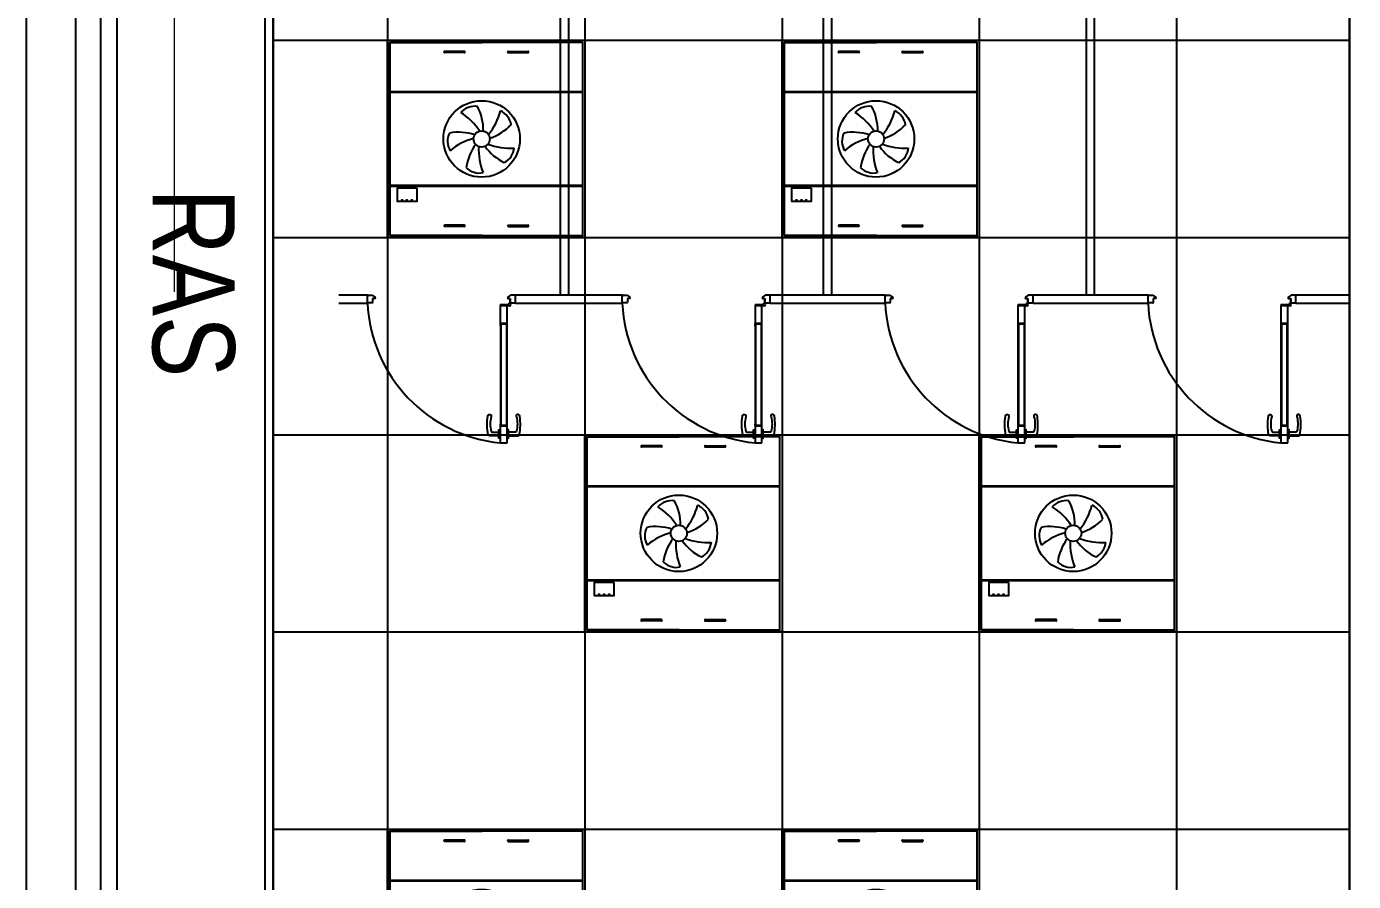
# Model space of a CAD drawing. Extents: x -14231 to 516634, y -267190 to 70805.
# Drawn here: x 226794 to 234869, y -94496 to -89293 of the extents above; entities that cross this region are included whole.
import ezdxf

# ---------------------------------------------------------------- set-up
doc = ezdxf.new("R2010")
doc.units = 0
doc.header["$LTSCALE"] = 8
doc.linetypes.add('IDA - Grid Line', pattern=[3500, 2000, -500, 500, -500])
doc.layers.get('0').update_dxf_attribs({"color": 1, "linetype": 'CONTINUOUS'})
for name, color, linetype in [('000_CTCI_CSA', 7, 'CONTINUOUS'), ('1', 1, 'CONTINUOUS'), ('AC-DD', 3, 'CONTINUOUS')]:
    doc.layers.add(name, color=color, linetype=linetype)
doc.layers.add('A-_ANOTGRID_E', color=7, linetype='CONTINUOUS', lineweight=9)
doc.styles.add('Site Area', font='arial.ttf', dxfattribs={"width": 0.8})

# ---------------------------------------------------------------- blocks, each defined once
blk = doc.blocks.new('FFU-2000')
at = {"layer": 'AC-DD', "color": 6}
for p, q in [((0, 1175), (562.5, 1175)), ((0, 0), (0, 1175)), ((454.1, 1120.5), (333.4, 1120.5)), ((454.1, 1112.7), (333.4, 1112.7)), ((720.9, 1120.5), (841.6, 1120.5)), ((720.9, 1112.7), (841.6, 1112.7)), ((1175, 875), (0, 875)), ((1175, 870.1), (0, 870.1)), ((0, 305.1), (1175, 305.1)), ((0, 300), (1175, 300)), ((562.5, 0), (0, 0)), ((454.1, 62.3), (333.4, 62.3)), ((454.1, 54.5), (333.4, 54.5)), ((720.9, 62.3), (841.6, 62.3)), ((720.9, 54.5), (841.6, 54.5))]:
    blk.add_line(p, q, dxfattribs=at)
for points in [[(-12.5, 1187.5), (1187.5, 1187.5), (1187.5, -12.5), (-12.5, -12.5)], [(0, 0), (1175, 0), (1175, 1175), (0, 1175)], [(167, 287.8), (45.3, 287.8), (45.3, 209.7), (167, 209.7)]]:
    blk.add_lwpolyline(points, close=True, dxfattribs=at)
for centre, radius in [((559.9, 587.5), 232.8), ((559.9, 587.5), 49.2), ((75.2, 214.4), 2.87), ((105.2, 214.4), 2.87), ((135.2, 214.4), 2.87)]:
    blk.add_circle(centre, radius, dxfattribs=at)
for centre, radius, start, end in [((333.4, 1116.6), 3.92, 90, 270), ((454.1, 1116.6), 3.92, 270, 90), ((720.9, 1116.6), 3.92, 90, 270), ((841.6, 1116.6), 3.92, 270, 90), ((517.6, 671), 115.2, 82.07057, 137.70558), ((234.2, 432), 373.4, 32.94989, 57.9361), ((255.5, 637.4), 314.8, 359.67019, 27.96819), ((311.4, 849.2), 373.4, 320.94989, 345.9361), ((626.2, 653.5), 115.2, 10.07057, 65.70558), ((513.3, 892.5), 314.8, 287.67019, 315.96819), ((467.5, 573.1), 115.2, 154.07057, 209.70558), ((418.4, 313.4), 314.8, 71.67019, 99.96819), ((607.1, 229.7), 373.4, 104.94989, 129.9361), ((776.9, 368.2), 314.8, 143.67019, 171.96819), ((914.8, 521.8), 373.4, 176.94989, 201.9361), ((835.5, 726.1), 314.8, 215.67019, 243.96819), ((732.1, 904.7), 373.4, 248.94989, 273.9361), ((643.2, 544.8), 115.2, 298.07057, 353.70558), ((545.1, 495.1), 115.2, 226.07057, 281.70558), ((333.4, 58.4), 3.92, 90, 270), ((454.1, 58.4), 3.92, 270, 90), ((720.9, 58.4), 3.92, 90, 270), ((841.6, 58.4), 3.92, 270, 90)]:
    blk.add_arc(centre, radius, start, end, dxfattribs=at)

msp = doc.modelspace()

# ---------------------------------------------------------------- linework, layer by layer
at = {"color": 252}
for p, q in [((230043.9, -90926.8), (230043.9, -87593.3)), ((230093.9, -90926.8), (230093.9, -87593.3)), ((231643.9, -90926.8), (231643.9, -87593.3)), ((231693.9, -90926.8), (231693.9, -87593.3)), ((233243.9, -90926.8), (233243.9, -87593.3)), ((233293.9, -90926.8), (233293.9, -87593.3)), ((228693.9, -90926.8), (228868.9, -90926.8)), ((228693.9, -90976.8), (228868.9, -90976.8)), ((228868.9, -90976.8, 0), (228868.9, -90926.8, 0)), ((228868.9, -90969.6, 0), (228868.9, -90934, 0)), ((228874.1, -90928.8, 0), (228898.2, -90928.8, 0)), ((228898.7, -90974.8, 0), (228874.1, -90974.8, 0)), ((228898.2, -90928.8, 0), (228914.7, -90939.7, 0)), ((228900.2, -90947.6, 0), (228900.2, -90973.3, 0)), ((228908.4, -90947.6, 0), (228900.2, -90947.6, 0)), ((228906.7, -90944.6, 0), (228906.7, -90946.6, 0)), ((228914.6, -90944.6, 0), (228906.7, -90944.6, 0)), ((228906.7, -90946.6, 0), (228908.4, -90946.6, 0)), ((228913, -90946.6, 0), (228914.6, -90946.6, 0)), ((228915.4, -90947.6, 0), (228913, -90947.6, 0)), ((228914.6, -90946.6, 0), (228914.6, -90944.6, 0)), ((228915.9, -90942.1, 0), (228915.9, -90947.1, 0)), ((229677.2, -90986.2, 0), (229677.2, -91102.5, 0)), ((229719, -90986.2, 0), (229677.2, -90986.2, 0)), ((229727.3, -90988.8, 0), (229680.4, -90988.8, 0)), ((229680.4, -90988.8, 0), (229680.4, -90991.4, 0)), ((229680.4, -90991.4, 0), (229727.3, -90991.4, 0)), ((229719, -91102.5, 0), (229719, -90986.2, 0)), ((229722, -90942.1, 0), (229722, -90947.1, 0)), ((229722.5, -90947.6, 0), (229724.9, -90947.6, 0)), ((229739.7, -90928.8, 0), (229723.2, -90939.7, 0)), ((229723.2, -90946.6, 0), (229723.2, -90944.6, 0)), ((229723.2, -90944.6, 0), (229731.1, -90944.6, 0)), ((229724.9, -90946.6, 0), (229723.2, -90946.6, 0)), ((229727.3, -90991.4, 0), (229727.3, -90988.8, 0)), ((229731.1, -90946.6), (229729.5, -90946.6)), ((229729.5, -90947.6), (229737.6, -90947.6)), ((229731.1, -90944.6), (229731.1, -90946.6)), ((229735, -90956), (229735, -90981.1)), ((229737.6, -90956), (229735, -90956)), ((229735, -90981.1), (229737.6, -90981.1)), ((229737.6, -90947.6), (229737.6, -90973.3)), ((229737.6, -90981.1), (229737.6, -90956)), ((229739.2, -90974.8), (229763.7, -90974.8)), ((229763.7, -90928.8), (229739.7, -90928.8)), ((229768.9, -90926.8), (230418.9, -90926.8)), ((229768.9, -90976.8), (229768.9, -90926.8)), ((229768.9, -90969.6), (229768.9, -90934)), ((229768.9, -90976.8), (230418.9, -90976.8)), ((230418.9, -90976.8, 0), (230418.9, -90926.8, 0)), ((230418.9, -90969.6, 0), (230418.9, -90934, 0)), ((230424.1, -90928.8, 0), (230448.2, -90928.8, 0)), ((230448.7, -90974.8, 0), (230424.1, -90974.8, 0)), ((230448.2, -90928.8, 0), (230464.7, -90939.7, 0)), ((230450.2, -90947.6, 0), (230450.2, -90973.3, 0)), ((230458.4, -90947.6, 0), (230450.2, -90947.6, 0)), ((230456.7, -90944.6, 0), (230456.7, -90946.6, 0)), ((230464.6, -90944.6, 0), (230456.7, -90944.6, 0)), ((230456.7, -90946.6, 0), (230458.4, -90946.6, 0)), ((230463, -90946.6, 0), (230464.6, -90946.6, 0)), ((230465.4, -90947.6, 0), (230463, -90947.6, 0)), ((230464.6, -90946.6, 0), (230464.6, -90944.6, 0)), ((230465.9, -90942.1, 0), (230465.9, -90947.1, 0)), ((231227.2, -90986.2, 0), (231227.2, -91102.5, 0)), ((231269, -90986.2, 0), (231227.2, -90986.2, 0)), ((231277.3, -90988.8, 0), (231230.4, -90988.8, 0)), ((231230.4, -90988.8, 0), (231230.4, -90991.4, 0)), ((231230.4, -90991.4, 0), (231277.3, -90991.4, 0)), ((231269, -91102.5, 0), (231269, -90986.2, 0)), ((231272, -90942.1, 0), (231272, -90947.1, 0)), ((231272.5, -90947.6, 0), (231274.9, -90947.6, 0)), ((231289.7, -90928.8, 0), (231273.2, -90939.7, 0)), ((231273.2, -90946.6, 0), (231273.2, -90944.6, 0)), ((231273.2, -90944.6, 0), (231281.1, -90944.6, 0)), ((231274.9, -90946.6, 0), (231273.2, -90946.6, 0)), ((231277.3, -90991.4, 0), (231277.3, -90988.8, 0)), ((231281.1, -90946.6), (231279.5, -90946.6)), ((231279.5, -90947.6), (231287.6, -90947.6)), ((231281.1, -90944.6), (231281.1, -90946.6)), ((231285, -90956), (231285, -90981.1)), ((231287.6, -90956), (231285, -90956)), ((231285, -90981.1), (231287.6, -90981.1)), ((231287.6, -90947.6), (231287.6, -90973.3)), ((231287.6, -90981.1), (231287.6, -90956)), ((231289.2, -90974.8), (231313.7, -90974.8)), ((231313.7, -90928.8), (231289.7, -90928.8)), ((231318.9, -90926.8), (232018.9, -90926.8)), ((231318.9, -90976.8), (231318.9, -90926.8)), ((231318.9, -90969.6), (231318.9, -90934)), ((231318.9, -90976.8), (232018.9, -90976.8)), ((232018.9, -90976.8, 0), (232018.9, -90926.8, 0)), ((232018.9, -90969.6, 0), (232018.9, -90934, 0)), ((232024.1, -90928.8, 0), (232048.2, -90928.8, 0)), ((232048.7, -90974.8, 0), (232024.1, -90974.8, 0)), ((232048.2, -90928.8, 0), (232064.7, -90939.7, 0)), ((232050.2, -90947.6, 0), (232050.2, -90973.3, 0)), ((232058.4, -90947.6, 0), (232050.2, -90947.6, 0)), ((232056.7, -90944.6, 0), (232056.7, -90946.6, 0)), ((232064.6, -90944.6, 0), (232056.7, -90944.6, 0)), ((232056.7, -90946.6, 0), (232058.4, -90946.6, 0)), ((232063, -90946.6, 0), (232064.6, -90946.6, 0)), ((232065.4, -90947.6, 0), (232063, -90947.6, 0)), ((232064.6, -90946.6, 0), (232064.6, -90944.6, 0)), ((232065.9, -90942.1, 0), (232065.9, -90947.1, 0)), ((232827.2, -90986.2, 0), (232827.2, -91102.5, 0)), ((232869, -90986.2, 0), (232827.2, -90986.2, 0)), ((232877.3, -90988.8, 0), (232830.4, -90988.8, 0)), ((232830.4, -90988.8, 0), (232830.4, -90991.4, 0)), ((232830.4, -90991.4, 0), (232877.3, -90991.4, 0)), ((232869, -91102.5, 0), (232869, -90986.2, 0)), ((232872, -90942.1, 0), (232872, -90947.1, 0)), ((232872.5, -90947.6, 0), (232874.9, -90947.6, 0)), ((232889.7, -90928.8, 0), (232873.2, -90939.7, 0)), ((232873.2, -90946.6, 0), (232873.2, -90944.6, 0)), ((232873.2, -90944.6, 0), (232881.1, -90944.6, 0)), ((232874.9, -90946.6, 0), (232873.2, -90946.6, 0)), ((232877.3, -90991.4, 0), (232877.3, -90988.8, 0)), ((232881.1, -90946.6), (232879.5, -90946.6)), ((232879.5, -90947.6), (232887.6, -90947.6)), ((232881.1, -90944.6), (232881.1, -90946.6)), ((232885, -90956), (232885, -90981.1)), ((232887.6, -90956), (232885, -90956)), ((232885, -90981.1), (232887.6, -90981.1)), ((232887.6, -90947.6), (232887.6, -90973.3)), ((232887.6, -90981.1), (232887.6, -90956)), ((232889.2, -90974.8), (232913.7, -90974.8)), ((232913.7, -90928.8), (232889.7, -90928.8)), ((232918.9, -90926.8), (233618.9, -90926.8)), ((232918.9, -90976.8), (232918.9, -90926.8)), ((232918.9, -90969.6), (232918.9, -90934)), ((232918.9, -90976.8), (233618.9, -90976.8)), ((233618.9, -90976.8, 0), (233618.9, -90926.8, 0)), ((233618.9, -90969.6, 0), (233618.9, -90934, 0)), ((233624.1, -90928.8, 0), (233648.2, -90928.8, 0)), ((233648.7, -90974.8, 0), (233624.1, -90974.8, 0)), ((233648.2, -90928.8, 0), (233664.7, -90939.7, 0)), ((233650.2, -90947.6, 0), (233650.2, -90973.3, 0)), ((233658.4, -90947.6, 0), (233650.2, -90947.6, 0)), ((233656.7, -90944.6, 0), (233656.7, -90946.6, 0)), ((233664.6, -90944.6, 0), (233656.7, -90944.6, 0)), ((233656.7, -90946.6, 0), (233658.4, -90946.6, 0)), ((233663, -90946.6, 0), (233664.6, -90946.6, 0)), ((233665.4, -90947.6, 0), (233663, -90947.6, 0)), ((233664.6, -90946.6, 0), (233664.6, -90944.6, 0)), ((233665.9, -90942.1, 0), (233665.9, -90947.1, 0)), ((234427.2, -90986.2, 0), (234427.2, -91102.5, 0)), ((234469, -90986.2, 0), (234427.2, -90986.2, 0)), ((234477.3, -90988.8, 0), (234430.4, -90988.8, 0)), ((234430.4, -90988.8, 0), (234430.4, -90991.4, 0)), ((234430.4, -90991.4, 0), (234477.3, -90991.4, 0)), ((234469, -91102.5, 0), (234469, -90986.2, 0)), ((234472, -90942.1, 0), (234472, -90947.1, 0)), ((234472.5, -90947.6, 0), (234474.9, -90947.6, 0)), ((234489.7, -90928.8, 0), (234473.2, -90939.7, 0)), ((234473.2, -90946.6, 0), (234473.2, -90944.6, 0)), ((234473.2, -90944.6, 0), (234481.1, -90944.6, 0)), ((234474.9, -90946.6, 0), (234473.2, -90946.6, 0)), ((234477.3, -90991.4, 0), (234477.3, -90988.8, 0)), ((234481.1, -90946.6), (234479.5, -90946.6)), ((234479.5, -90947.6), (234487.6, -90947.6)), ((234481.1, -90944.6), (234481.1, -90946.6)), ((234485, -90956), (234485, -90981.1)), ((234487.6, -90956), (234485, -90956)), ((234485, -90981.1), (234487.6, -90981.1)), ((234487.6, -90947.6), (234487.6, -90973.3)), ((234487.6, -90981.1), (234487.6, -90956)), ((234489.2, -90974.8), (234513.7, -90974.8)), ((234513.7, -90928.8), (234489.7, -90928.8)), ((234518.9, -90926.8), (234843.9, -90926.8)), ((234518.9, -90976.8), (234518.9, -90926.8)), ((234518.9, -90969.6), (234518.9, -90934)), ((234518.9, -90976.8), (234843.9, -90976.8)), ((229677.2, -91102.5, 0), (229719, -91102.5, 0)), ((229677.9, -91101.7, 0), (229677.9, -91114.6, 0)), ((229677.9, -91114.8, 0), (229678.8, -91115.9, 0)), ((229718, -91101.4, 0), (229678.2, -91101.4, 0)), ((229678.9, -91104.7, 0), (229678.9, -91103, 0)), ((229678.9, -91113.7, 0), (229678.9, -91106.3, 0)), ((229679.2, -91102.7, 0), (229697.8, -91102.7, 0)), ((229683.8, -91105, 0), (229679.2, -91105, 0)), ((229679.2, -91106, 0), (229683.8, -91106, 0)), ((229679.3, -91106, 0), (229680, -91106, 0)), ((229679.3, -91717.9, 0), (229679.3, -91106, 0)), ((229679.3, -91115.7, 0), (229679.3, -91114.2, 0)), ((229680, -91106, 0), (229680, -91717.9, 0)), ((229684.1, -91105.7, 0), (229684.1, -91105.3, 0)), ((229697.8, -91102.7, 0), (229698.1, -91102.4, 0)), ((229698.1, -91102.4, 0), (229698.4, -91102.7, 0)), ((229698.4, -91102.7, 0), (229717, -91102.7, 0)), ((229712.1, -91105.3, 0), (229712.1, -91105.7, 0)), ((229717, -91105, 0), (229712.4, -91105, 0)), ((229712.4, -91106, 0), (229717, -91106, 0)), ((229716.3, -91717.9, 0), (229716.3, -91106, 0)), ((229716.3, -91106, 0), (229716.9, -91106, 0)), ((229716.9, -91106, 0), (229716.9, -91717.9, 0)), ((229716.9, -91114.2, 0), (229716.9, -91115.7, 0)), ((229717.1, -91113.9, 0), (229717.1, -91113.9, 0)), ((229717.3, -91103, 0), (229717.3, -91104.7, 0)), ((229717.3, -91106.3, 0), (229717.3, -91113.7, 0)), ((229717.5, -91115.9, 0), (229718.3, -91114.8, 0)), ((229718.4, -91114.6, 0), (229718.4, -91101.7, 0)), ((231227.2, -91102.5, 0), (231269, -91102.5, 0)), ((231227.9, -91101.7, 0), (231227.9, -91114.6, 0)), ((231227.9, -91114.8, 0), (231228.8, -91115.9, 0)), ((231268, -91101.4, 0), (231228.2, -91101.4, 0)), ((231228.9, -91104.7, 0), (231228.9, -91103, 0)), ((231228.9, -91113.7, 0), (231228.9, -91106.3, 0)), ((231229.2, -91102.7, 0), (231247.8, -91102.7, 0)), ((231233.8, -91105, 0), (231229.2, -91105, 0)), ((231229.2, -91106, 0), (231233.8, -91106, 0)), ((231229.3, -91106, 0), (231230, -91106, 0)), ((231229.3, -91717.9, 0), (231229.3, -91106, 0)), ((231229.3, -91115.7, 0), (231229.3, -91114.2, 0)), ((231230, -91106, 0), (231230, -91717.9, 0)), ((231234.1, -91105.7, 0), (231234.1, -91105.3, 0)), ((231247.8, -91102.7, 0), (231248.1, -91102.4, 0)), ((231248.1, -91102.4, 0), (231248.4, -91102.7, 0)), ((231248.4, -91102.7, 0), (231267, -91102.7, 0)), ((231262.1, -91105.3, 0), (231262.1, -91105.7, 0)), ((231267, -91105, 0), (231262.4, -91105, 0)), ((231262.4, -91106, 0), (231267, -91106, 0)), ((231266.3, -91717.9, 0), (231266.3, -91106, 0)), ((231266.3, -91106, 0), (231266.9, -91106, 0)), ((231266.9, -91106, 0), (231266.9, -91717.9, 0)), ((231266.9, -91114.2, 0), (231266.9, -91115.7, 0)), ((231267.1, -91113.9, 0), (231267.1, -91113.9, 0)), ((231267.3, -91103, 0), (231267.3, -91104.7, 0)), ((231267.3, -91106.3, 0), (231267.3, -91113.7, 0)), ((231267.5, -91115.9, 0), (231268.3, -91114.8, 0)), ((231268.4, -91114.6, 0), (231268.4, -91101.7, 0)), ((232827.2, -91102.5, 0), (232869, -91102.5, 0)), ((232827.9, -91101.7, 0), (232827.9, -91114.6, 0)), ((232827.9, -91114.8, 0), (232828.8, -91115.9, 0)), ((232868, -91101.4, 0), (232828.2, -91101.4, 0)), ((232828.9, -91104.7, 0), (232828.9, -91103, 0)), ((232828.9, -91113.7, 0), (232828.9, -91106.3, 0)), ((232829.2, -91102.7, 0), (232847.8, -91102.7, 0)), ((232833.8, -91105, 0), (232829.2, -91105, 0)), ((232829.2, -91106, 0), (232833.8, -91106, 0)), ((232829.3, -91106, 0), (232830, -91106, 0)), ((232829.3, -91717.9, 0), (232829.3, -91106, 0)), ((232829.3, -91115.7, 0), (232829.3, -91114.2, 0)), ((232830, -91106, 0), (232830, -91717.9, 0)), ((232834.1, -91105.7, 0), (232834.1, -91105.3, 0)), ((232847.8, -91102.7, 0), (232848.1, -91102.4, 0)), ((232848.1, -91102.4, 0), (232848.4, -91102.7, 0)), ((232848.4, -91102.7, 0), (232867, -91102.7, 0)), ((232862.1, -91105.3, 0), (232862.1, -91105.7, 0)), ((232867, -91105, 0), (232862.4, -91105, 0)), ((232862.4, -91106, 0), (232867, -91106, 0)), ((232866.3, -91717.9, 0), (232866.3, -91106, 0)), ((232866.3, -91106, 0), (232866.9, -91106, 0)), ((232866.9, -91106, 0), (232866.9, -91717.9, 0)), ((232866.9, -91114.2, 0), (232866.9, -91115.7, 0)), ((232867.1, -91113.9, 0), (232867.1, -91113.9, 0)), ((232867.3, -91103, 0), (232867.3, -91104.7, 0)), ((232867.3, -91106.3, 0), (232867.3, -91113.7, 0)), ((232867.5, -91115.9, 0), (232868.3, -91114.8, 0)), ((232868.4, -91114.6, 0), (232868.4, -91101.7, 0)), ((234427.2, -91102.5, 0), (234469, -91102.5, 0)), ((234427.9, -91101.7, 0), (234427.9, -91114.6, 0)), ((234427.9, -91114.8, 0), (234428.8, -91115.9, 0)), ((234468, -91101.4, 0), (234428.2, -91101.4, 0)), ((234428.9, -91104.7, 0), (234428.9, -91103, 0)), ((234428.9, -91113.7, 0), (234428.9, -91106.3, 0)), ((234429.2, -91102.7, 0), (234447.8, -91102.7, 0)), ((234433.8, -91105, 0), (234429.2, -91105, 0)), ((234429.2, -91106, 0), (234433.8, -91106, 0)), ((234429.3, -91106, 0), (234430, -91106, 0)), ((234429.3, -91717.9, 0), (234429.3, -91106, 0)), ((234429.3, -91115.7, 0), (234429.3, -91114.2, 0)), ((234430, -91106, 0), (234430, -91717.9, 0)), ((234434.1, -91105.7, 0), (234434.1, -91105.3, 0)), ((234447.8, -91102.7, 0), (234448.1, -91102.4, 0)), ((234448.1, -91102.4, 0), (234448.4, -91102.7, 0)), ((234448.4, -91102.7, 0), (234467, -91102.7, 0)), ((234462.1, -91105.3, 0), (234462.1, -91105.7, 0)), ((234467, -91105, 0), (234462.4, -91105, 0)), ((234462.4, -91106, 0), (234467, -91106, 0)), ((234466.3, -91717.9, 0), (234466.3, -91106, 0)), ((234466.3, -91106, 0), (234466.9, -91106, 0)), ((234466.9, -91106, 0), (234466.9, -91717.9, 0)), ((234466.9, -91114.2, 0), (234466.9, -91115.7, 0)), ((234467.1, -91113.9, 0), (234467.1, -91113.9, 0)), ((234467.3, -91103, 0), (234467.3, -91104.7, 0)), ((234467.3, -91106.3, 0), (234467.3, -91113.7, 0)), ((234467.5, -91115.9, 0), (234468.3, -91114.8, 0)), ((234468.4, -91114.6, 0), (234468.4, -91101.7, 0)), ((229677.2, -91721.4, 0), (229677.2, -91826.8, 0)), ((229719, -91721.4, 0), (229677.2, -91721.4, 0)), ((229678.8, -91708, 0), (229677.9, -91709.1, 0)), ((229677.9, -91709.3, 0), (229677.9, -91722.2, 0)), ((229678.2, -91722.5, 0), (229718, -91722.5, 0)), ((229678.9, -91717.6, 0), (229678.9, -91710.2, 0)), ((229678.9, -91720.9, 0), (229678.9, -91719.2, 0)), ((229683.8, -91717.9, 0), (229679.2, -91717.9, 0)), ((229679.2, -91718.9, 0), (229683.8, -91718.9, 0)), ((229697.8, -91721.2, 0), (229679.2, -91721.2, 0)), ((229679.3, -91709.8, 0), (229679.3, -91708.2, 0)), ((229680, -91717.9, 0), (229679.3, -91717.9, 0)), ((229684.1, -91718.6, 0), (229684.1, -91718.2, 0)), ((229698.1, -91721.5, 0), (229697.8, -91721.2, 0)), ((229698.4, -91721.2, 0), (229698.1, -91721.5, 0)), ((229717, -91721.2, 0), (229698.4, -91721.2, 0)), ((229712.1, -91718.2, 0), (229712.1, -91718.6, 0)), ((229717, -91717.9, 0), (229712.4, -91717.9, 0)), ((229712.4, -91718.9, 0), (229717, -91718.9, 0)), ((229716.9, -91717.9, 0), (229716.3, -91717.9, 0)), ((229716.9, -91708.2, 0), (229716.9, -91709.8, 0)), ((229717.3, -91710.2, 0), (229717.3, -91717.6, 0)), ((229717.3, -91719.2, 0), (229717.3, -91720.9, 0)), ((229718.3, -91709.1, 0), (229717.5, -91708, 0)), ((229718.4, -91722.2, 0), (229718.4, -91709.3, 0)), ((229719, -91826.8, 0), (229719, -91721.4, 0)), ((231227.2, -91721.4, 0), (231227.2, -91826.8, 0)), ((231269, -91721.4, 0), (231227.2, -91721.4, 0)), ((231228.8, -91708, 0), (231227.9, -91709.1, 0)), ((231227.9, -91709.3, 0), (231227.9, -91722.2, 0)), ((231228.2, -91722.5, 0), (231268, -91722.5, 0)), ((231228.9, -91717.6, 0), (231228.9, -91710.2, 0)), ((231228.9, -91720.9, 0), (231228.9, -91719.2, 0)), ((231233.8, -91717.9, 0), (231229.2, -91717.9, 0)), ((231229.2, -91718.9, 0), (231233.8, -91718.9, 0)), ((231247.8, -91721.2, 0), (231229.2, -91721.2, 0)), ((231229.3, -91709.8, 0), (231229.3, -91708.2, 0)), ((231230, -91717.9, 0), (231229.3, -91717.9, 0)), ((231234.1, -91718.6, 0), (231234.1, -91718.2, 0)), ((231248.1, -91721.5, 0), (231247.8, -91721.2, 0)), ((231248.4, -91721.2, 0), (231248.1, -91721.5, 0)), ((231267, -91721.2, 0), (231248.4, -91721.2, 0)), ((231262.1, -91718.2, 0), (231262.1, -91718.6, 0)), ((231267, -91717.9, 0), (231262.4, -91717.9, 0)), ((231262.4, -91718.9, 0), (231267, -91718.9, 0)), ((231266.9, -91717.9, 0), (231266.3, -91717.9, 0)), ((231266.9, -91708.2, 0), (231266.9, -91709.8, 0)), ((231267.3, -91710.2, 0), (231267.3, -91717.6, 0)), ((231267.3, -91719.2, 0), (231267.3, -91720.9, 0)), ((231268.3, -91709.1, 0), (231267.5, -91708, 0)), ((231268.4, -91722.2, 0), (231268.4, -91709.3, 0)), ((231269, -91826.8, 0), (231269, -91721.4, 0)), ((232827.2, -91721.4, 0), (232827.2, -91826.8, 0)), ((232869, -91721.4, 0), (232827.2, -91721.4, 0)), ((232828.8, -91708, 0), (232827.9, -91709.1, 0)), ((232827.9, -91709.3, 0), (232827.9, -91722.2, 0)), ((232828.2, -91722.5, 0), (232868, -91722.5, 0)), ((232828.9, -91717.6, 0), (232828.9, -91710.2, 0)), ((232828.9, -91720.9, 0), (232828.9, -91719.2, 0)), ((232833.8, -91717.9, 0), (232829.2, -91717.9, 0)), ((232829.2, -91718.9, 0), (232833.8, -91718.9, 0)), ((232847.8, -91721.2, 0), (232829.2, -91721.2, 0)), ((232829.3, -91709.8, 0), (232829.3, -91708.2, 0)), ((232830, -91717.9, 0), (232829.3, -91717.9, 0)), ((232834.1, -91718.6, 0), (232834.1, -91718.2, 0)), ((232848.1, -91721.5, 0), (232847.8, -91721.2, 0)), ((232848.4, -91721.2, 0), (232848.1, -91721.5, 0)), ((232867, -91721.2, 0), (232848.4, -91721.2, 0)), ((232862.1, -91718.2, 0), (232862.1, -91718.6, 0)), ((232867, -91717.9, 0), (232862.4, -91717.9, 0)), ((232862.4, -91718.9, 0), (232867, -91718.9, 0)), ((232866.9, -91717.9, 0), (232866.3, -91717.9, 0)), ((232866.9, -91708.2, 0), (232866.9, -91709.8, 0)), ((232867.3, -91710.2, 0), (232867.3, -91717.6, 0)), ((232867.3, -91719.2, 0), (232867.3, -91720.9, 0)), ((232868.3, -91709.1, 0), (232867.5, -91708, 0)), ((232868.4, -91722.2, 0), (232868.4, -91709.3, 0)), ((232869, -91826.8, 0), (232869, -91721.4, 0)), ((234427.2, -91721.4, 0), (234427.2, -91826.8, 0)), ((234469, -91721.4, 0), (234427.2, -91721.4, 0)), ((234428.8, -91708, 0), (234427.9, -91709.1, 0)), ((234427.9, -91709.3, 0), (234427.9, -91722.2, 0)), ((234428.2, -91722.5, 0), (234468, -91722.5, 0)), ((234428.9, -91717.6, 0), (234428.9, -91710.2, 0)), ((234428.9, -91720.9, 0), (234428.9, -91719.2, 0)), ((234433.8, -91717.9, 0), (234429.2, -91717.9, 0)), ((234429.2, -91718.9, 0), (234433.8, -91718.9, 0)), ((234447.8, -91721.2, 0), (234429.2, -91721.2, 0)), ((234429.3, -91709.8, 0), (234429.3, -91708.2, 0)), ((234430, -91717.9, 0), (234429.3, -91717.9, 0)), ((234434.1, -91718.6, 0), (234434.1, -91718.2, 0)), ((234448.1, -91721.5, 0), (234447.8, -91721.2, 0)), ((234448.4, -91721.2, 0), (234448.1, -91721.5, 0)), ((234467, -91721.2, 0), (234448.4, -91721.2, 0)), ((234462.1, -91718.2, 0), (234462.1, -91718.6, 0)), ((234467, -91717.9, 0), (234462.4, -91717.9, 0)), ((234462.4, -91718.9, 0), (234467, -91718.9, 0)), ((234466.9, -91717.9, 0), (234466.3, -91717.9, 0)), ((234466.9, -91708.2, 0), (234466.9, -91709.8, 0)), ((234467.3, -91710.2, 0), (234467.3, -91717.6, 0)), ((234467.3, -91719.2, 0), (234467.3, -91720.9, 0)), ((234468.3, -91709.1, 0), (234467.5, -91708, 0)), ((234468.4, -91722.2, 0), (234468.4, -91709.3, 0)), ((234469, -91826.8, 0), (234469, -91721.4, 0)), ((229677.2, -91826.8, 0), (229719, -91826.8, 0)), ((231227.2, -91826.8, 0), (231269, -91826.8, 0)), ((232827.2, -91826.8, 0), (232869, -91826.8, 0)), ((234427.2, -91826.8, 0), (234469, -91826.8, 0))]:
    msp.add_line(p, q, dxfattribs=at)
at = {"color": 252, "elevation": 0}
for points in [[(229668.8, -91785), (229626.4, -91785), (229611.7, -91784.4, -0.327495), (229603.4, -91777.1, -0.089847), (229601, -91663.5, -1.144881), (229621.5, -91668.1, 0.137079), (229621.4, -91756.2, 0.349357), (229626.9, -91761.7), (229668.8, -91761.7)], [(229727.4, -91785), (229769.8, -91785), (229784.5, -91784.4, 0.327495), (229792.8, -91777.1, 0.089847), (229795.2, -91663.5, 1.144881), (229774.7, -91668.1, -0.137079), (229774.8, -91756.2, -0.349357), (229769.3, -91761.7), (229727.4, -91761.7)], [(231218.8, -91785), (231176.4, -91785), (231161.7, -91784.4, -0.327495), (231153.4, -91777.1, -0.089847), (231151, -91663.5, -1.144881), (231171.5, -91668.1, 0.137079), (231171.4, -91756.2, 0.349357), (231176.9, -91761.7), (231218.8, -91761.7)], [(231277.4, -91785), (231319.8, -91785), (231334.5, -91784.4, 0.327495), (231342.8, -91777.1, 0.089847), (231345.2, -91663.5, 1.144881), (231324.7, -91668.1, -0.137079), (231324.8, -91756.2, -0.349357), (231319.3, -91761.7), (231277.4, -91761.7)], [(232818.8, -91785), (232776.4, -91785), (232761.7, -91784.4, -0.327495), (232753.4, -91777.1, -0.089847), (232751, -91663.5, -1.144881), (232771.5, -91668.1, 0.137079), (232771.4, -91756.2, 0.349357), (232776.9, -91761.7), (232818.8, -91761.7)], [(232877.4, -91785), (232919.8, -91785), (232934.5, -91784.4, 0.327495), (232942.8, -91777.1, 0.089847), (232945.2, -91663.5, 1.144881), (232924.7, -91668.1, -0.137079), (232924.8, -91756.2, -0.349357), (232919.3, -91761.7), (232877.4, -91761.7)], [(234418.8, -91785), (234376.4, -91785), (234361.7, -91784.4, -0.327495), (234353.4, -91777.1, -0.089847), (234351, -91663.5, -1.144881), (234371.5, -91668.1, 0.137079), (234371.4, -91756.2, 0.349357), (234376.9, -91761.7), (234418.8, -91761.7)], [(234477.4, -91785), (234519.8, -91785), (234534.5, -91784.4, 0.327495), (234542.8, -91777.1, 0.089847), (234545.2, -91663.5, 1.144881), (234524.7, -91668.1, -0.137079), (234524.8, -91756.2, -0.349357), (234519.3, -91761.7), (234477.4, -91761.7)]]:
    msp.add_lwpolyline(points, format="xyb", dxfattribs=at)
for points in [[(229677.2, -91747.4), (229677.2, -91799.3), (229668.8, -91799.3), (229668.8, -91747.4)], [(229719, -91747.4), (229719, -91799.3), (229727.4, -91799.3), (229727.4, -91747.4)], [(231227.2, -91747.4), (231227.2, -91799.3), (231218.8, -91799.3), (231218.8, -91747.4)], [(231269, -91747.4), (231269, -91799.3), (231277.4, -91799.3), (231277.4, -91747.4)], [(232827.2, -91747.4), (232827.2, -91799.3), (232818.8, -91799.3), (232818.8, -91747.4)], [(232869, -91747.4), (232869, -91799.3), (232877.4, -91799.3), (232877.4, -91747.4)], [(234427.2, -91747.4), (234427.2, -91799.3), (234418.8, -91799.3), (234418.8, -91747.4)], [(234469, -91747.4), (234469, -91799.3), (234477.4, -91799.3), (234477.4, -91747.4)]]:
    msp.add_lwpolyline(points, close=True, dxfattribs=at)
at = {"color": 252}
for centre, radius, start, end in [((229765.7, -90933.3, 0), 897.9, 182.77716, 264.34317), ((231315.7, -90933.3, 0), 897.9, 182.77716, 264.34317), ((232915.7, -90933.3, 0), 897.9, 182.77716, 264.34317), ((234515.7, -90933.3, 0), 897.9, 182.77716, 264.34317), ((229678.2, -91101.7, 0), 0.313, 90.00001, 180.00001), ((229678.2, -91114.6, 0), 0.313, 180.00002, 216.02739), ((229679, -91115.7, 0), 0.313, 216.02737, 359.99999), ((229679.2, -91103, 0), 0.313, 90.00001, 180.00001), ((229679.2, -91104.7, 0), 0.313, 179.99999, 269.99999), ((229679.2, -91106.3, 0), 0.313, 90.00001, 180.00001), ((229679.1, -91113.7, 0), 0.209, 180.00002, 270.00002), ((229679.1, -91114.2, 0), 0.209, 359.99997, 89.99997), ((229683.8, -91105.3, 0), 0.313, 359.99999, 89.99999), ((229683.8, -91105.7, 0), 0.313, 270.00001, 0.00001), ((229712.4, -91105.3, 0), 0.313, 90.00001, 180.00001), ((229712.4, -91105.7, 0), 0.313, 179.99999, 269.99999), ((229717.1, -91114.2, 0), 0.209, 90.00003, 180.00003), ((229717.2, -91115.7, 0), 0.313, 180.00001, 323.97263), ((229717, -91103, 0), 0.313, 359.99999, 89.99999), ((229717, -91104.7, 0), 0.313, 270.00001, 0.00001), ((229717, -91106.3, 0), 0.313, 359.99999, 89.99999), ((229717.1, -91113.7, 0), 0.209, 269.99998, 359.99998), ((229718, -91101.7, 0), 0.313, 359.99999, 89.99999), ((229718, -91114.6, 0), 0.313, 323.97262, 359.99999), ((231228.2, -91101.7, 0), 0.313, 90.00001, 180.00001), ((231228.2, -91114.6, 0), 0.313, 180.00002, 216.02739), ((231229, -91115.7, 0), 0.313, 216.02737, 359.99999), ((231229.2, -91103, 0), 0.313, 90.00001, 180.00001), ((231229.2, -91104.7, 0), 0.313, 179.99999, 269.99999), ((231229.2, -91106.3, 0), 0.313, 90.00001, 180.00001), ((231229.1, -91113.7, 0), 0.209, 180.00002, 270.00002), ((231229.1, -91114.2, 0), 0.209, 359.99997, 89.99997), ((231233.8, -91105.3, 0), 0.313, 359.99999, 89.99999), ((231233.8, -91105.7, 0), 0.313, 270.00001, 0.00001), ((231262.4, -91105.3, 0), 0.313, 90.00001, 180.00001), ((231262.4, -91105.7, 0), 0.313, 179.99999, 269.99999), ((231267.1, -91114.2, 0), 0.209, 90.00003, 180.00003), ((231267.2, -91115.7, 0), 0.313, 180.00001, 323.97263), ((231267, -91103, 0), 0.313, 359.99999, 89.99999), ((231267, -91104.7, 0), 0.313, 270.00001, 0.00001), ((231267, -91106.3, 0), 0.313, 359.99999, 89.99999), ((231267.1, -91113.7, 0), 0.209, 269.99998, 359.99998), ((231268, -91101.7, 0), 0.313, 359.99999, 89.99999), ((231268, -91114.6, 0), 0.313, 323.97262, 359.99999), ((232828.2, -91101.7, 0), 0.313, 90.00001, 180.00001), ((232828.2, -91114.6, 0), 0.313, 180.00002, 216.02739), ((232829, -91115.7, 0), 0.313, 216.02737, 359.99999), ((232829.2, -91103, 0), 0.313, 90.00001, 180.00001), ((232829.2, -91104.7, 0), 0.313, 179.99999, 269.99999), ((232829.2, -91106.3, 0), 0.313, 90.00001, 180.00001), ((232829.1, -91113.7, 0), 0.209, 180.00002, 270.00002), ((232829.1, -91114.2, 0), 0.209, 359.99997, 89.99997), ((232833.8, -91105.3, 0), 0.313, 359.99999, 89.99999), ((232833.8, -91105.7, 0), 0.313, 270.00001, 0.00001), ((232862.4, -91105.3, 0), 0.313, 90.00001, 180.00001), ((232862.4, -91105.7, 0), 0.313, 179.99999, 269.99999), ((232867.1, -91114.2, 0), 0.209, 90.00003, 180.00003), ((232867.2, -91115.7, 0), 0.313, 180.00001, 323.97263), ((232867, -91103, 0), 0.313, 359.99999, 89.99999), ((232867, -91104.7, 0), 0.313, 270.00001, 0.00001), ((232867, -91106.3, 0), 0.313, 359.99999, 89.99999), ((232867.1, -91113.7, 0), 0.209, 269.99998, 359.99998), ((232868, -91101.7, 0), 0.313, 359.99999, 89.99999), ((232868, -91114.6, 0), 0.313, 323.97262, 359.99999), ((234428.2, -91101.7, 0), 0.313, 90.00001, 180.00001), ((234428.2, -91114.6, 0), 0.313, 180.00002, 216.02739), ((234429, -91115.7, 0), 0.313, 216.02737, 359.99999), ((234429.2, -91103, 0), 0.313, 90.00001, 180.00001), ((234429.2, -91104.7, 0), 0.313, 179.99999, 269.99999), ((234429.2, -91106.3, 0), 0.313, 90.00001, 180.00001), ((234429.1, -91113.7, 0), 0.209, 180.00002, 270.00002), ((234429.1, -91114.2, 0), 0.209, 359.99997, 89.99997), ((234433.8, -91105.3, 0), 0.313, 359.99999, 89.99999), ((234433.8, -91105.7, 0), 0.313, 270.00001, 0.00001), ((234462.4, -91105.3, 0), 0.313, 90.00001, 180.00001), ((234462.4, -91105.7, 0), 0.313, 179.99999, 269.99999), ((234467.1, -91114.2, 0), 0.209, 90.00003, 180.00003), ((234467.2, -91115.7, 0), 0.313, 180.00001, 323.97263), ((234467, -91103, 0), 0.313, 359.99999, 89.99999), ((234467, -91104.7, 0), 0.313, 270.00001, 0.00001), ((234467, -91106.3, 0), 0.313, 359.99999, 89.99999), ((234467.1, -91113.7, 0), 0.209, 269.99998, 359.99998), ((234468, -91101.7, 0), 0.313, 359.99999, 89.99999), ((234468, -91114.6, 0), 0.313, 323.97262, 359.99999), ((229678.2, -91709.3, 0), 0.313, 143.97262, 179.99999), ((229678.2, -91722.2, 0), 0.313, 179.99999, 269.99999), ((229679, -91708.2, 0), 0.313, 0.00001, 143.97264), ((229679.1, -91710.2, 0), 0.209, 89.99998, 179.99998), ((229679.2, -91717.6, 0), 0.313, 180.00002, 270.00002), ((229679.2, -91719.2, 0), 0.313, 90.00001, 180.00001), ((229679.2, -91720.9, 0), 0.313, 179.99999, 269.99999), ((229679.1, -91709.8, 0), 0.209, 270.00002, 0.00002), ((229683.8, -91718.2, 0), 0.313, 359.99999, 89.99999), ((229683.8, -91718.6, 0), 0.313, 269.99999, 359.99999), ((229712.4, -91718.2, 0), 0.313, 90.00001, 180.00001), ((229712.4, -91718.6, 0), 0.313, 180.00002, 270.00002), ((229717.2, -91708.2, 0), 0.313, 36.02736, 179.99999), ((229717.1, -91709.8, 0), 0.209, 179.99997, 269.99997), ((229717, -91717.6, 0), 0.313, 269.99998, 359.99998), ((229717, -91719.2, 0), 0.313, 359.99999, 89.99999), ((229717, -91720.9, 0), 0.313, 270.00001, 0.00001), ((229717.1, -91710.2, 0), 0.209, 0.00002, 90.00002), ((229718, -91722.2, 0), 0.313, 270.00001, 0.00001), ((229718, -91709.3, 0), 0.313, 0.00001, 36.02738), ((231228.2, -91709.3, 0), 0.313, 143.97262, 179.99999), ((231228.2, -91722.2, 0), 0.313, 179.99999, 269.99999), ((231229, -91708.2, 0), 0.313, 0.00001, 143.97264), ((231229.1, -91710.2, 0), 0.209, 89.99998, 179.99998), ((231229.2, -91717.6, 0), 0.313, 180.00002, 270.00002), ((231229.2, -91719.2, 0), 0.313, 90.00001, 180.00001), ((231229.2, -91720.9, 0), 0.313, 179.99999, 269.99999), ((231229.1, -91709.8, 0), 0.209, 270.00002, 0.00002), ((231233.8, -91718.2, 0), 0.313, 359.99999, 89.99999), ((231233.8, -91718.6, 0), 0.313, 269.99999, 359.99999), ((231262.4, -91718.2, 0), 0.313, 90.00001, 180.00001), ((231262.4, -91718.6, 0), 0.313, 180.00002, 270.00002), ((231267.2, -91708.2, 0), 0.313, 36.02736, 179.99999), ((231267.1, -91709.8, 0), 0.209, 179.99997, 269.99997), ((231267, -91717.6, 0), 0.313, 269.99998, 359.99998), ((231267, -91719.2, 0), 0.313, 359.99999, 89.99999), ((231267, -91720.9, 0), 0.313, 270.00001, 0.00001), ((231267.1, -91710.2, 0), 0.209, 0.00002, 90.00002), ((231268, -91722.2, 0), 0.313, 270.00001, 0.00001), ((231268, -91709.3, 0), 0.313, 0.00001, 36.02738), ((232828.2, -91709.3, 0), 0.313, 143.97262, 179.99999), ((232828.2, -91722.2, 0), 0.313, 179.99999, 269.99999), ((232829, -91708.2, 0), 0.313, 0.00001, 143.97264), ((232829.1, -91710.2, 0), 0.209, 89.99998, 179.99998), ((232829.2, -91717.6, 0), 0.313, 180.00002, 270.00002), ((232829.2, -91719.2, 0), 0.313, 90.00001, 180.00001), ((232829.2, -91720.9, 0), 0.313, 179.99999, 269.99999), ((232829.1, -91709.8, 0), 0.209, 270.00002, 0.00002), ((232833.8, -91718.2, 0), 0.313, 359.99999, 89.99999), ((232833.8, -91718.6, 0), 0.313, 269.99999, 359.99999), ((232862.4, -91718.2, 0), 0.313, 90.00001, 180.00001), ((232862.4, -91718.6, 0), 0.313, 180.00002, 270.00002), ((232867.2, -91708.2, 0), 0.313, 36.02736, 179.99999), ((232867.1, -91709.8, 0), 0.209, 179.99997, 269.99997), ((232867, -91717.6, 0), 0.313, 269.99998, 359.99998), ((232867, -91719.2, 0), 0.313, 359.99999, 89.99999), ((232867, -91720.9, 0), 0.313, 270.00001, 0.00001), ((232867.1, -91710.2, 0), 0.209, 0.00002, 90.00002), ((232868, -91722.2, 0), 0.313, 270.00001, 0.00001), ((232868, -91709.3, 0), 0.313, 0.00001, 36.02738), ((234428.2, -91709.3, 0), 0.313, 143.97262, 179.99999), ((234428.2, -91722.2, 0), 0.313, 179.99999, 269.99999), ((234429, -91708.2, 0), 0.313, 0.00001, 143.97264), ((234429.1, -91710.2, 0), 0.209, 89.99998, 179.99998), ((234429.2, -91717.6, 0), 0.313, 180.00002, 270.00002), ((234429.2, -91719.2, 0), 0.313, 90.00001, 180.00001), ((234429.2, -91720.9, 0), 0.313, 179.99999, 269.99999), ((234429.1, -91709.8, 0), 0.209, 270.00002, 0.00002), ((234433.8, -91718.2, 0), 0.313, 359.99999, 89.99999), ((234433.8, -91718.6, 0), 0.313, 269.99999, 359.99999), ((234462.4, -91718.2, 0), 0.313, 90.00001, 180.00001), ((234462.4, -91718.6, 0), 0.313, 180.00002, 270.00002), ((234467.2, -91708.2, 0), 0.313, 36.02736, 179.99999), ((234467.1, -91709.8, 0), 0.209, 179.99997, 269.99997), ((234467, -91717.6, 0), 0.313, 269.99998, 359.99998), ((234467, -91719.2, 0), 0.313, 359.99999, 89.99999), ((234467, -91720.9, 0), 0.313, 270.00001, 0.00001), ((234467.1, -91710.2, 0), 0.209, 0.00002, 90.00002), ((234468, -91722.2, 0), 0.313, 270.00001, 0.00001), ((234468, -91709.3, 0), 0.313, 0.00001, 36.02738)]:
    msp.add_arc(centre, radius, start, end, dxfattribs=at)
for centre, major_axis, start_param, end_param in [((228874.1, -90934, 0), (-3.69, 3.69), -0.785398, 0.785398), ((228874.1, -90969.6, 0), (3.69, 3.69), 2.356194, 3.926991), ((228898.7, -90973.3, 0), (1.11, 1.11), -2.356194, -0.785398), ((228908.4, -90947.1, 0), (-0.369, 0.369), 2.356194, 5.497787), ((228913, -90947.1, 0), (-0.369, 0.369), -0.785398, 2.356194), ((228912.7, -90942.1, 0), (2.21, 2.21), -0.785398, 0.120903), ((228915.4, -90947.1, 0), (0.369, 0.369), -2.356194, -0.785398), ((229725.1, -90942.1, 0), (-2.21, 2.21), 6.162283, 7.068583), ((229722.5, -90947.1, 0), (-0.369, 0.369), 7.068583, 8.63938), ((229724.9, -90947.1, 0), (0.369, 0.369), 3.926991, 7.068583), ((229729.5, -90947.1), (0.369, 0.369), 0.785398, 3.926991), ((229739.2, -90973.3), (-1.11, 1.11), 7.068583, 8.63938), ((229763.7, -90934), (3.69, 3.69), 5.497787, 7.068583), ((229763.7, -90969.6), (-3.69, 3.69), 2.356194, 3.926991), ((230424.1, -90934, 0), (-3.69, 3.69), -0.785398, 0.785398), ((230424.1, -90969.6, 0), (3.69, 3.69), 2.356194, 3.926991), ((230448.7, -90973.3, 0), (1.11, 1.11), -2.356194, -0.785398), ((230458.4, -90947.1, 0), (-0.369, 0.369), 2.356194, 5.497787), ((230463, -90947.1, 0), (-0.369, 0.369), -0.785398, 2.356194), ((230462.7, -90942.1, 0), (2.21, 2.21), -0.785398, 0.120903), ((230465.4, -90947.1, 0), (0.369, 0.369), -2.356194, -0.785398), ((231275.1, -90942.1, 0), (-2.21, 2.21), 6.162283, 7.068583), ((231272.5, -90947.1, 0), (-0.369, 0.369), 7.068583, 8.63938), ((231274.9, -90947.1, 0), (0.369, 0.369), 3.926991, 7.068583), ((231279.5, -90947.1), (0.369, 0.369), 0.785398, 3.926991), ((231289.2, -90973.3), (-1.11, 1.11), 7.068583, 8.63938), ((231313.7, -90934), (3.69, 3.69), 5.497787, 7.068583), ((231313.7, -90969.6), (-3.69, 3.69), 2.356194, 3.926991), ((232024.1, -90934, 0), (-3.69, 3.69), -0.785398, 0.785398), ((232024.1, -90969.6, 0), (3.69, 3.69), 2.356194, 3.926991), ((232048.7, -90973.3, 0), (1.11, 1.11), -2.356194, -0.785398), ((232058.4, -90947.1, 0), (-0.369, 0.369), 2.356194, 5.497787), ((232063, -90947.1, 0), (-0.369, 0.369), -0.785398, 2.356194), ((232062.7, -90942.1, 0), (2.21, 2.21), -0.785398, 0.120903), ((232065.4, -90947.1, 0), (0.369, 0.369), -2.356194, -0.785398), ((232875.1, -90942.1, 0), (-2.21, 2.21), 6.162283, 7.068583), ((232872.5, -90947.1, 0), (-0.369, 0.369), 7.068583, 8.63938), ((232874.9, -90947.1, 0), (0.369, 0.369), 3.926991, 7.068583), ((232879.5, -90947.1), (0.369, 0.369), 0.785398, 3.926991), ((232889.2, -90973.3), (-1.11, 1.11), 7.068583, 8.63938), ((232913.7, -90934), (3.69, 3.69), 5.497787, 7.068583), ((232913.7, -90969.6), (-3.69, 3.69), 2.356194, 3.926991), ((233624.1, -90934, 0), (-3.69, 3.69), -0.785398, 0.785398), ((233624.1, -90969.6, 0), (3.69, 3.69), 2.356194, 3.926991), ((233648.7, -90973.3, 0), (1.11, 1.11), -2.356194, -0.785398), ((233658.4, -90947.1, 0), (-0.369, 0.369), 2.356194, 5.497787), ((233663, -90947.1, 0), (-0.369, 0.369), -0.785398, 2.356194), ((233662.7, -90942.1, 0), (2.21, 2.21), -0.785398, 0.120903), ((233665.4, -90947.1, 0), (0.369, 0.369), -2.356194, -0.785398), ((234475.1, -90942.1, 0), (-2.21, 2.21), 6.162283, 7.068583), ((234472.5, -90947.1, 0), (-0.369, 0.369), 7.068583, 8.63938), ((234474.9, -90947.1, 0), (0.369, 0.369), 3.926991, 7.068583), ((234479.5, -90947.1), (0.369, 0.369), 0.785398, 3.926991), ((234489.2, -90973.3), (-1.11, 1.11), 7.068583, 8.63938), ((234513.7, -90934), (3.69, 3.69), 5.497787, 7.068583), ((234513.7, -90969.6), (-3.69, 3.69), 2.356194, 3.926991)]:
    msp.add_ellipse(centre, major_axis=major_axis, ratio=1, start_param=start_param, end_param=end_param, dxfattribs=at)
at = {"color": 252, "extrusion": (-9.86076e-32, 1.3636e-31, -1)}
for centre in [(229732.9, -90986.7, 0), (231282.9, -90986.7, 0), (232882.9, -90986.7, 0), (234482.9, -90986.7, 0)]:
    msp.add_ellipse(centre, major_axis=(5.16, -5.16), ratio=1, start_param=5.497787, end_param=11.780972, dxfattribs=at)
at = {"layer": '000_CTCI_CSA', "color": 8, "true_color": 0x808080}
for p, q in [((227093.9, -120043.3), (227093.9, -87243.3)), ((227243.9, -87543.3), (227243.9, -95143.3)), ((227243.9, -87543.3), (227243.9, -94893.3)), ((227343.9, -87543.3), (227343.9, -94893.3)), ((228243.9, -87593.3), (228243.9, -94893.3)), ((228293.9, -87593.3), (228293.9, -94893.3))]:
    msp.add_line(p, q, dxfattribs=at)
for points in [[(302993.9, -57043.3), (302993.9, -134443.3), (226793.9, -134443.3), (226793.9, -57043.3)], [(302693.9, -57343.3), (302693.9, -134143.3), (227093.9, -134143.3), (227093.9, -57343.3)]]:
    msp.add_lwpolyline(points, close=True, dxfattribs=at)
at = {"layer": '1', "color": 8, "true_color": 0x808080}
for p, q in [((228991.4, -87593.3), (228991.4, -120043.3)), ((230191.4, -87593.3), (230191.4, -120043.3)), ((231391.4, -87593.3), (231391.4, -120043.3)), ((232591.4, -87593.3), (232591.4, -120043.3)), ((233791.4, -87593.3), (233791.4, -120043.3)), ((234843.9, -120043.3), (234843.9, -87550.6)), ((228293.9, -89377.2), (234843.9, -89377.2)), ((228293.9, -90577.2), (234843.9, -90577.2)), ((228293.9, -91777.2), (234843.9, -91777.2)), ((228293.9, -92977.2), (234843.9, -92977.2)), ((228293.9, -94177.2), (234843.9, -94177.2))]:
    msp.add_line(p, q, dxfattribs=at)
msp.add_lwpolyline([(227343.9, -115393.3), (227343.9, -115393.3), (227343.9, -120043.3), (234843.9, -120043.3), (234843.9, -87593.3), (228293.9, -87593.3), (228293.9, -94843.3), (228593.9, -94843.3), (228593.9, -96643.3), (228293.9, -96643.3), (228293.9, -107443.3), (228593.9, -107443.3), (228593.9, -108993.5), (227343.9, -108993.5), (227343.9, -113643.5)], dxfattribs=at)
msp.add_lwpolyline([(228293.9, -87593.3), (234843.9, -87593.3), (234843.9, -120043.3), (228293.9, -120043.3)], close=True, dxfattribs=at)
at = {"layer": 'A-_ANOTGRID_E', "color": 8, "linetype": 'IDA - Grid Line', "true_color": 0x808080}
msp.add_line((227693.9, -146907.4), (227693.9, -47898.2), dxfattribs=at)

# ---------------------------------------------------------------- block references
at = {"layer": 'AC-DD'}
for p in [(229003.9, -90564.7), (231403.9, -90564.7), (230203.9, -92964.7), (232603.9, -92964.7), (229003.9, -95364.7), (231403.9, -95364.7)]:
    msp.add_blockref('FFU-2000', p, dxfattribs=at)

# ---------------------------------------------------------------- texts
at = {"color": 252, "insert": (228061.1, -90278.6), "char_height": 500, "width": 1789.079, "attachment_point": 1, "rotation": 270, "style": 'Site Area'}
msp.add_mtext('RAS', dxfattribs=at)

doc.saveas('drawing.dxf')
